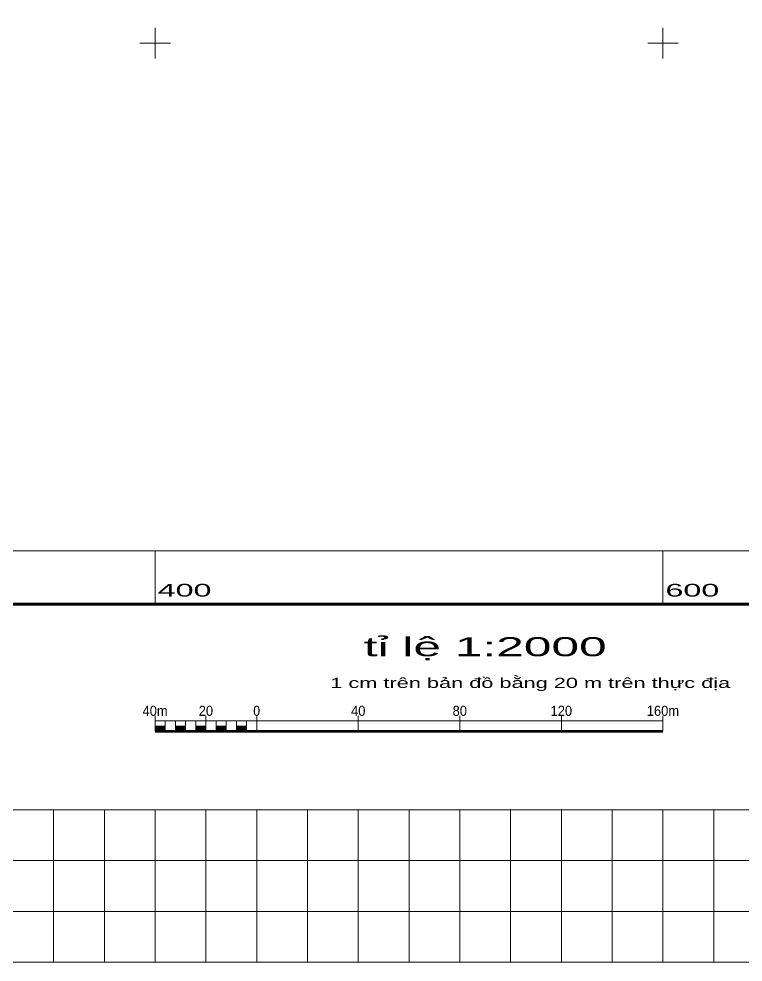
# Model space of a CAD drawing. Header units: metres. Extents: x 548779 to 550236, y 1819638 to 1821293.
# Drawn here: x 549346.3 to 549631.6, y 1819638 to 1820009.6 of the extents above; entities that cross this region are included whole.
import ezdxf
from ezdxf.enums import TextEntityAlignment as Align

# ---------------------------------------------------------------- set-up
doc = ezdxf.new("R2010")
doc.units = ezdxf.units.M
doc.header["$LTSCALE"] = 0.6
doc.layers.add('63', color=7, linetype='Continuous', lineweight=13)

msp = doc.modelspace()

# ---------------------------------------------------------------- hatches: boundary and pattern name
at = {"layer": '63'}
for points in [[(549400, 1819729), (549400, 1819731), (549404, 1819731), (549404, 1819729)], [(549408, 1819729), (549408, 1819731), (549412, 1819731), (549412, 1819729)], [(549416, 1819729), (549416, 1819731), (549420, 1819731), (549420, 1819729)], [(549424, 1819729), (549424, 1819731), (549428, 1819731), (549428, 1819729)], [(549432, 1819729), (549432, 1819731), (549436, 1819731), (549436, 1819729)]]:
    msp.add_hatch(color=256, dxfattribs=at).paths.add_polyline_path(points)

# ---------------------------------------------------------------- linework, layer by layer
for p, q in [((549400, 1819994), (549400, 1820006)), ((549600, 1819994), (549600, 1820006)), ((549394, 1820000), (549406, 1820000)), ((549594, 1820000), (549606, 1820000)), ((549400, 1819800), (549400, 1819779)), ((549600, 1819800), (549600, 1819779)), ((549400, 1819729), (549400, 1819735)), ((549420, 1819729), (549420, 1819735)), ((549440, 1819729), (549440, 1819735)), ((549480, 1819729), (549480, 1819735)), ((549520, 1819729), (549520, 1819735)), ((549560, 1819729), (549560, 1819735)), ((549600, 1819729), (549600, 1819735)), ((549400, 1819733), (549600, 1819733)), ((549404, 1819729), (549404, 1819733)), ((549408, 1819729), (549408, 1819733)), ((549412, 1819729), (549412, 1819733)), ((549416, 1819729), (549416, 1819733)), ((549420, 1819729), (549420, 1819733)), ((549424, 1819729), (549424, 1819733)), ((549428, 1819729), (549428, 1819733)), ((549432, 1819729), (549432, 1819733)), ((549436, 1819729), (549436, 1819733)), ((549360, 1819698), (549360, 1819638)), ((549380, 1819698), (549380, 1819638)), ((549400, 1819698), (549400, 1819638)), ((549420, 1819698), (549420, 1819638)), ((549440, 1819698), (549440, 1819638)), ((549460, 1819698), (549460, 1819638)), ((549480, 1819698), (549480, 1819638)), ((549500, 1819698), (549500, 1819638)), ((549520, 1819698), (549520, 1819638)), ((549540, 1819698), (549540, 1819638)), ((549560, 1819698), (549560, 1819638)), ((549580, 1819698), (549580, 1819638)), ((549600, 1819698), (549600, 1819638)), ((549620, 1819698), (549620, 1819638)), ((548800, 1819678), (550200, 1819678)), ((548800, 1819658), (550200, 1819658))]:
    msp.add_line(p, q, dxfattribs=at)
at = {"layer": '63', "lineweight": 53}
msp.add_line((549400, 1819729), (549600, 1819729), dxfattribs=at)
at = {"layer": '63', "lineweight": 158}
msp.add_lwpolyline([(548779, 1821221), (550221, 1821221), (550221, 1819779), (548779, 1819779)], close=True, dxfattribs=at)
at = {"layer": '63'}
for points in [[(548800, 1821200), (550200, 1821200), (550200, 1819800), (548800, 1819800)], [(549400, 1819729), (549400, 1819731), (549404, 1819731), (549404, 1819729)], [(549408, 1819729), (549408, 1819731), (549412, 1819731), (549412, 1819729)], [(549416, 1819729), (549416, 1819731), (549420, 1819731), (549420, 1819729)], [(549424, 1819729), (549424, 1819731), (549428, 1819731), (549428, 1819729)], [(549432, 1819729), (549432, 1819731), (549436, 1819731), (549436, 1819729)], [(548800, 1819698), (550200, 1819698), (550200, 1819638), (548800, 1819638)]]:
    msp.add_lwpolyline(points, close=True, dxfattribs=at)

# ---------------------------------------------------------------- texts
at = {"layer": '63', "width": 1.9}
for s, p in [('400', (549401, 1819782)), ('600', (549601, 1819782))]:
    msp.add_text(s, height=5, dxfattribs=at).set_placement(p)
at = {"layer": '63'}
for s, height, width, p in [('tỉ lệ 1:2000', 7.5, 1.95, (549530.01, 1819758.5)), ('1 cm trên bản đồ bằng 20 m trên thực địa', 4, 1.6, (549547.75, 1819746)), ('40m', 4, 0.95, (549400, 1819735)), ('20', 4, 0.95, (549420, 1819735)), ('0', 4, 0.9, (549440, 1819735)), ('40', 4, 0.95, (549480, 1819735)), ('80', 4, 0.95, (549520, 1819735)), ('120', 4, 0.95, (549559.995, 1819735)), ('160m', 4, 0.95, (549600.005, 1819735))]:
    msp.add_text(s, height=height, dxfattribs=dict(at, width=width)).set_placement(p, align=Align.CENTER)

doc.saveas('drawing.dxf')
